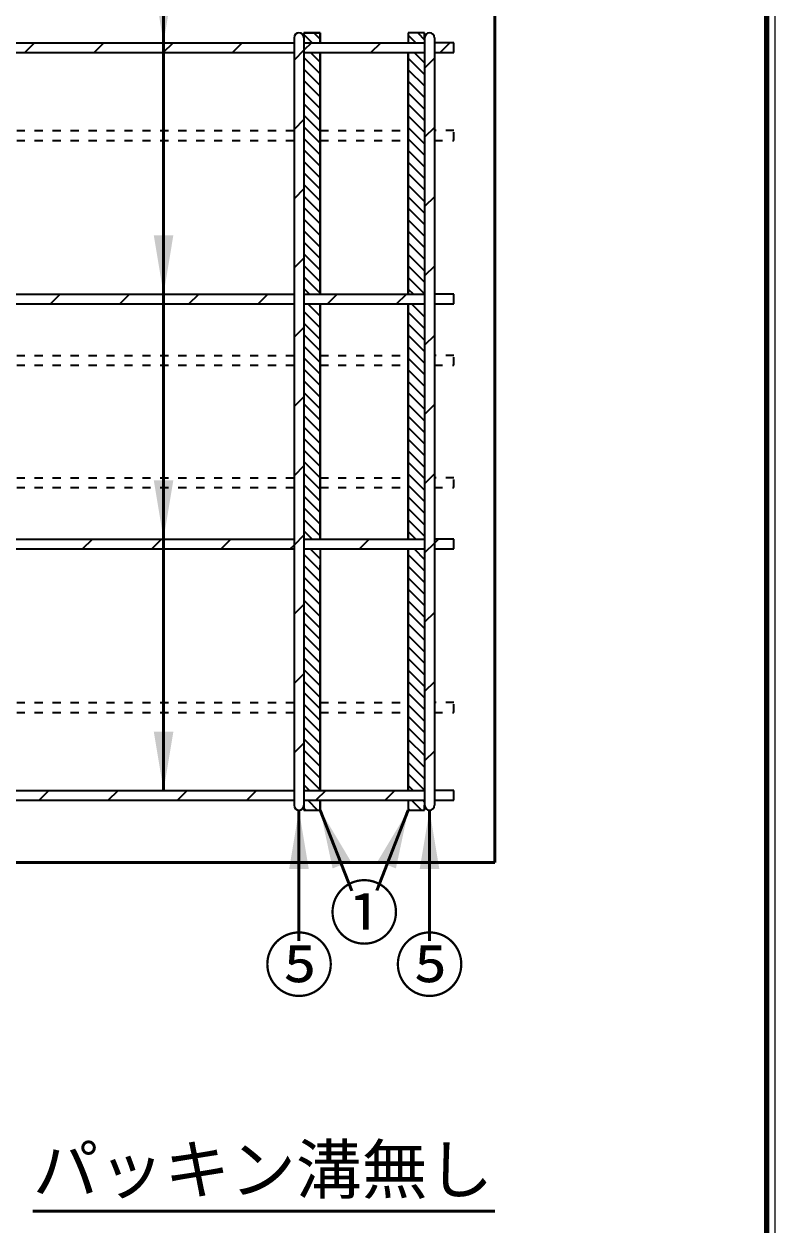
# Model space of a CAD drawing. Units: millimetres, scale not verified. Extents: x 100 to 4105, y 100 to 2870.
# Drawn here: x 3645 to 4105, y 1759 to 2494 of the extents above; entities that cross this region are included whole.
import ezdxf
from ezdxf.enums import TextEntityAlignment as Align

# ---------------------------------------------------------------- set-up
doc = ezdxf.new("R2010")
doc.units = ezdxf.units.MM
doc.header["$LTSCALE"] = 5
doc.linetypes.add('USER1', pattern=[2.2, 1, -1.2])
doc.layers.add('V-nasSTD', color=7, linetype='Continuous', lineweight=35)
doc.styles.add('ＭＳ ゴシック', font='')
doc.styles.get('ＭＳ ゴシック').set_extended_font_data('MS Gothic')

msp = doc.modelspace()

# ---------------------------------------------------------------- hatches: boundary and pattern name
at = {"layer": 'V-nasSTD'}
for points in [[(3736.262, 2518.66), (3730.262, 2482.66), (3724.262, 2518.66)], [(3736.262, 2364.66), (3730.262, 2328.66), (3724.262, 2364.66)], [(3736.262, 2214.66), (3730.262, 2178.66), (3724.262, 2214.66)], [(3736.262, 2060.66), (3730.262, 2024.66), (3724.262, 2060.66)], [(3819.262, 1976.66), (3813.262, 2012.66), (3807.262, 1976.66)], [(3839.434, 1979.156), (3833.85, 1976.961), (3826.262, 2012.66), (3845.018, 1981.351)], [(3861.507, 1981.351), (3880.262, 2012.66), (3872.675, 1976.961), (3867.091, 1979.156)], [(3899.262, 1976.66), (3893.262, 2012.66), (3887.262, 1976.66)]]:
    msp.add_hatch(color=256, dxfattribs=at).paths.add_polyline_path(points)

# ---------------------------------------------------------------- linework, layer by layer
at = {"layer": 'V-nasSTD', "lineweight": 100}
msp.add_line((4100, 105), (4100, 2865), dxfattribs=at)
at = {"layer": 'V-nasSTD', "lineweight": 50}
for p, q in [((3730.262, 2559.66), (3730.262, 2024.66)), ((3933.262, 1980.66), (3933.262, 2520.66)), ((3813.262, 1932.66), (3813.262, 2012.66)), ((3845.668, 1963.297), (3826.262, 2012.66)), ((3860.903, 1963.413), (3880.262, 2012.66)), ((3893.262, 1932.66), (3893.262, 2012.66)), ((1933.262, 1980.66), (3933.262, 1980.66)), ((3650.055, 1767.069), (3933.262, 1767.069))]:
    msp.add_line(p, q, dxfattribs=at)
at = {"layer": 'V-nasSTD'}
for p, q in [((3816.262, 2488.66), (3826.262, 2488.66)), ((3816.262, 2488.66), (3816.262, 2485.651)), ((3826.262, 2488.66), (3816.262, 2488.66)), ((3816.262, 2487.709), (3821.312, 2482.66)), ((3822.383, 2488.66), (3826.262, 2484.78)), ((3826.262, 2488.66), (3826.262, 2482.66)), ((3826.262, 2482.66), (3826.262, 2488.66)), ((3890.262, 2488.66), (3880.262, 2488.66)), ((3880.262, 2488.66), (3880.262, 2482.66)), ((3880.262, 2488.66), (3880.262, 2482.66)), ((3890.262, 2488.66), (3880.262, 2488.66)), ((3880.262, 2487.349), (3884.952, 2482.66)), ((3886.023, 2488.66), (3890.262, 2484.42)), ((3890.262, 2485.651), (3890.262, 2488.66)), ((3531.262, 2482.66), (3810.262, 2482.66)), ((3645.234, 2476.66), (3651.234, 2482.66)), ((3687.66, 2476.66), (3693.66, 2482.66)), ((3730.086, 2476.66), (3736.086, 2482.66)), ((3772.513, 2476.66), (3778.513, 2482.66)), ((3810.262, 2485.66), (3810.262, 2015.66)), ((3816.262, 2485.651), (3816.262, 2015.651)), ((3816.262, 2482.66), (3890.262, 2482.66)), ((3820.939, 2482.66), (3816.262, 2477.983)), ((3857.366, 2476.66), (3863.366, 2482.66)), ((3890.262, 2485.651), (3890.262, 2015.651)), ((3896.262, 2485.66), (3896.262, 2015.66)), ((3908.262, 2482.66), (3896.262, 2482.66)), ((3905.792, 2482.66), (3899.792, 2476.66)), ((3908.262, 2476.66), (3908.262, 2482.66)), ((3531.262, 2476.66), (3810.262, 2476.66)), ((3816.262, 2477.983), (3810.262, 2471.983)), ((3816.262, 2476.66), (3890.262, 2476.66)), ((3816.262, 2473.567), (3826.262, 2463.567)), ((3820.241, 2476.66), (3826.262, 2470.638)), ((3826.262, 2476.66), (3826.262, 2328.66)), ((3826.262, 2428.836), (3826.262, 2476.66)), ((3880.262, 2328.66), (3880.262, 2476.66)), ((3880.262, 2476.66), (3880.262, 2428.836)), ((3880.262, 2473.207), (3890.262, 2463.207)), ((3883.88, 2476.66), (3890.262, 2470.278)), ((3896.262, 2473.13), (3890.262, 2467.13)), ((3896.262, 2476.66), (3908.262, 2476.66)), ((3816.262, 2466.496), (3826.262, 2456.496)), ((3880.262, 2466.136), (3890.262, 2456.136)), ((3816.262, 2459.425), (3826.262, 2449.425)), ((3880.262, 2459.065), (3890.262, 2449.065)), ((3816.262, 2452.354), (3826.262, 2442.354)), ((3880.262, 2451.993), (3890.262, 2441.993)), ((3816.262, 2445.283), (3826.262, 2435.283)), ((3880.262, 2444.922), (3890.262, 2434.922)), ((3816.262, 2435.557), (3810.262, 2429.557)), ((3816.262, 2438.212), (3826.262, 2428.212)), ((3880.262, 2437.851), (3890.262, 2427.851)), ((3816.262, 2431.141), (3826.262, 2421.141)), ((3826.262, 2422.836), (3826.262, 2428.836)), ((3880.262, 2430.78), (3890.262, 2420.78)), ((3880.262, 2428.836), (3880.262, 2422.836)), ((3896.262, 2430.704), (3890.262, 2424.704)), ((3816.262, 2424.07), (3826.262, 2414.07)), ((3826.262, 2328.66), (3826.262, 2422.836)), ((3880.262, 2423.709), (3890.262, 2413.709)), ((3880.262, 2422.836), (3880.262, 2328.66)), ((3816.262, 2416.999), (3826.262, 2406.999)), ((3880.262, 2416.638), (3890.262, 2406.638)), ((3816.262, 2409.927), (3826.262, 2399.927)), ((3880.262, 2409.567), (3890.262, 2399.567)), ((3816.262, 2402.856), (3826.262, 2392.856)), ((3880.262, 2402.496), (3890.262, 2392.496)), ((3816.262, 2393.13), (3810.262, 2387.13)), ((3816.262, 2395.785), (3826.262, 2385.785)), ((3880.262, 2395.425), (3890.262, 2385.425)), ((3816.262, 2388.714), (3826.262, 2378.714)), ((3880.262, 2388.354), (3890.262, 2378.354)), ((3896.262, 2388.277), (3890.262, 2382.277)), ((3816.262, 2381.643), (3826.262, 2371.643)), ((3880.262, 2381.283), (3890.262, 2371.283)), ((3816.262, 2374.572), (3826.262, 2364.572)), ((3880.262, 2374.212), (3890.262, 2364.212)), ((3816.262, 2367.501), (3826.262, 2357.501)), ((3880.262, 2367.141), (3890.262, 2357.141)), ((3816.262, 2360.43), (3826.262, 2350.43)), ((3880.262, 2360.07), (3890.262, 2350.07)), ((3816.262, 2350.704), (3810.262, 2344.704)), ((3816.262, 2353.359), (3826.262, 2343.359)), ((3816.262, 2346.288), (3826.262, 2336.288)), ((3880.262, 2352.999), (3890.262, 2342.999)), ((3816.262, 2339.217), (3826.262, 2329.217)), ((3880.262, 2345.927), (3890.262, 2335.927)), ((3896.262, 2345.851), (3890.262, 2339.851)), ((3816.262, 2332.146), (3819.748, 2328.66)), ((3880.262, 2338.856), (3890.262, 2328.856)), ((3880.262, 2331.785), (3883.388, 2328.66)), ((3531.262, 2328.66), (3810.262, 2328.66)), ((3660.939, 2322.66), (3666.939, 2328.66)), ((3703.366, 2322.66), (3709.366, 2328.66)), ((3745.792, 2322.66), (3751.792, 2328.66)), ((3788.218, 2322.66), (3794.218, 2328.66)), ((3816.262, 2328.66), (3890.262, 2328.66)), ((3830.645, 2322.66), (3836.645, 2328.66)), ((3873.071, 2322.66), (3879.071, 2328.66)), ((3908.262, 2328.66), (3896.262, 2328.66)), ((3908.262, 2322.66), (3908.262, 2328.66)), ((3531.262, 2322.66), (3810.262, 2322.66)), ((3816.262, 2322.66), (3890.262, 2322.66)), ((3816.503, 2322.66), (3816.262, 2322.42)), ((3816.262, 2318.004), (3826.262, 2308.004)), ((3818.677, 2322.66), (3826.262, 2315.075)), ((3825.748, 2322.66), (3826.262, 2322.146)), ((3826.262, 2322.66), (3826.262, 2178.66)), ((3826.262, 2291.16), (3826.262, 2322.66)), ((3880.262, 2178.66), (3880.262, 2322.66)), ((3880.262, 2322.66), (3880.262, 2291.16)), ((3880.262, 2317.643), (3890.262, 2307.643)), ((3882.317, 2322.66), (3890.262, 2314.714)), ((3896.262, 2322.66), (3908.262, 2322.66)), ((3816.262, 2310.933), (3826.262, 2300.933)), ((3880.262, 2310.572), (3890.262, 2300.572)), ((3816.262, 2308.277), (3810.262, 2302.277)), ((3816.262, 2303.861), (3826.262, 2293.861)), ((3880.262, 2303.501), (3890.262, 2293.501)), ((3896.262, 2303.425), (3890.262, 2297.425)), ((3816.262, 2296.79), (3826.262, 2286.79)), ((3880.262, 2296.43), (3890.262, 2286.43)), ((3816.262, 2289.719), (3826.262, 2279.719)), ((3826.262, 2285.16), (3826.262, 2291.16)), ((3880.262, 2291.16), (3880.262, 2285.16)), ((3880.262, 2289.359), (3890.262, 2279.359)), ((3816.262, 2282.648), (3826.262, 2272.648)), ((3826.262, 2216.16), (3826.262, 2285.16)), ((3880.262, 2285.16), (3880.262, 2216.16)), ((3880.262, 2282.288), (3890.262, 2272.288)), ((3816.262, 2275.577), (3826.262, 2265.577)), ((3880.262, 2275.217), (3890.262, 2265.217)), ((3816.262, 2265.851), (3810.262, 2259.851)), ((3816.262, 2268.506), (3826.262, 2258.506)), ((3880.262, 2268.146), (3890.262, 2258.146)), ((3816.262, 2261.435), (3826.262, 2251.435)), ((3880.262, 2261.075), (3890.262, 2251.075)), ((3896.262, 2260.998), (3890.262, 2254.998)), ((3816.262, 2254.364), (3826.262, 2244.364)), ((3880.262, 2254.004), (3890.262, 2244.004)), ((3816.262, 2247.293), (3826.262, 2237.293)), ((3880.262, 2246.933), (3890.262, 2236.933)), ((3816.262, 2240.222), (3826.262, 2230.222)), ((3880.262, 2239.861), (3890.262, 2229.861)), ((3816.262, 2233.151), (3826.262, 2223.151)), ((3880.262, 2232.79), (3890.262, 2222.79)), ((3816.262, 2223.425), (3810.262, 2217.425)), ((3816.262, 2226.08), (3826.262, 2216.08)), ((3880.262, 2225.719), (3890.262, 2215.719)), ((3816.262, 2219.009), (3826.262, 2209.009)), ((3826.262, 2210.16), (3826.262, 2216.16)), ((3880.262, 2218.648), (3890.262, 2208.648)), ((3880.262, 2216.16), (3880.262, 2210.16)), ((3896.262, 2218.572), (3890.262, 2212.572)), ((3816.262, 2211.938), (3826.262, 2201.938)), ((3826.262, 2178.66), (3826.262, 2210.16)), ((3880.262, 2211.577), (3890.262, 2201.577)), ((3880.262, 2210.16), (3880.262, 2178.66)), ((3816.262, 2204.867), (3826.262, 2194.867)), ((3880.262, 2204.506), (3890.262, 2194.506)), ((3816.262, 2197.795), (3826.262, 2187.795)), ((3880.262, 2197.435), (3890.262, 2187.435)), ((3816.262, 2190.724), (3826.262, 2180.724)), ((3880.262, 2190.364), (3890.262, 2180.364)), ((3531.262, 2178.66), (3810.262, 2178.66)), ((3680.645, 2172.66), (3686.645, 2178.66)), ((3723.071, 2172.66), (3729.071, 2178.66)), ((3765.498, 2172.66), (3771.498, 2178.66)), ((3816.262, 2180.998), (3810.262, 2174.998)), ((3816.262, 2183.653), (3821.256, 2178.66)), ((3816.262, 2178.66), (3890.262, 2178.66)), ((3816.262, 2178.66), (3826.262, 2178.66)), ((3850.35, 2172.66), (3856.35, 2178.66)), ((3880.262, 2183.293), (3884.896, 2178.66)), ((3908.262, 2178.66), (3896.262, 2178.66)), ((3898.777, 2178.66), (3896.262, 2176.145)), ((3908.262, 2172.66), (3908.262, 2178.66)), ((3531.262, 2172.66), (3810.262, 2172.66)), ((3807.924, 2172.66), (3810.262, 2174.998)), ((3816.262, 2172.66), (3890.262, 2172.66)), ((3820.185, 2172.66), (3826.262, 2166.582)), ((3826.262, 2172.66), (3826.262, 2024.66)), ((3880.262, 2024.66), (3880.262, 2172.66)), ((3880.262, 2172.66), (3880.262, 2078.483)), ((3883.825, 2172.66), (3890.262, 2166.222)), ((3896.262, 2176.145), (3890.262, 2170.145)), ((3896.262, 2172.66), (3908.262, 2172.66)), ((3816.262, 2169.511), (3826.262, 2159.511)), ((3816.262, 2162.44), (3826.262, 2152.44)), ((3826.262, 2078.483), (3826.262, 2162.714)), ((3880.262, 2169.151), (3890.262, 2159.151)), ((3816.262, 2155.369), (3826.262, 2145.369)), ((3880.262, 2162.08), (3890.262, 2152.08)), ((3816.262, 2148.298), (3826.262, 2138.298)), ((3880.262, 2155.009), (3890.262, 2145.009)), ((3880.262, 2147.938), (3890.262, 2137.938)), ((3816.262, 2141.227), (3826.262, 2131.227)), ((3880.262, 2140.867), (3890.262, 2130.867)), ((3816.262, 2138.572), (3810.262, 2132.572)), ((3816.262, 2134.156), (3826.262, 2124.156)), ((3880.262, 2133.795), (3890.262, 2123.795)), ((3896.262, 2133.719), (3890.262, 2127.719)), ((3816.262, 2127.085), (3826.262, 2117.085)), ((3880.262, 2126.724), (3890.262, 2116.724)), ((3816.262, 2120.014), (3826.262, 2110.014)), ((3880.262, 2119.653), (3890.262, 2109.653)), ((3816.262, 2112.943), (3826.262, 2102.943)), ((3880.262, 2112.582), (3890.262, 2102.582)), ((3816.262, 2105.872), (3826.262, 2095.872)), ((3880.262, 2105.511), (3890.262, 2095.511)), ((3816.262, 2098.8), (3826.262, 2088.8)), ((3880.262, 2098.44), (3890.262, 2088.44)), ((3816.262, 2096.145), (3810.262, 2090.145)), ((3816.262, 2091.729), (3826.262, 2081.729)), ((3880.262, 2091.369), (3890.262, 2081.369)), ((3896.262, 2091.293), (3890.262, 2085.293)), ((3816.262, 2084.658), (3826.262, 2074.658)), ((3880.262, 2084.298), (3890.262, 2074.298)), ((3816.262, 2077.587), (3826.262, 2067.587)), ((3826.262, 2072.483), (3826.262, 2078.483)), ((3880.262, 2078.483), (3880.262, 2072.483)), ((3880.262, 2077.227), (3890.262, 2067.227)), ((3816.262, 2070.516), (3826.262, 2060.516)), ((3826.262, 2024.66), (3826.262, 2072.483)), ((3880.262, 2072.483), (3880.262, 2024.66)), ((3880.262, 2070.156), (3890.262, 2060.156)), ((3816.262, 2063.445), (3826.262, 2053.445)), ((3880.262, 2063.085), (3890.262, 2053.085)), ((3816.262, 2053.719), (3810.262, 2047.719)), ((3816.262, 2056.374), (3826.262, 2046.374)), ((3880.262, 2056.014), (3890.262, 2046.014)), ((3816.262, 2049.303), (3826.262, 2039.303)), ((3880.262, 2048.943), (3890.262, 2038.943)), ((3896.262, 2048.866), (3890.262, 2042.866)), ((3816.262, 2042.232), (3826.262, 2032.232)), ((3880.262, 2041.872), (3890.262, 2031.872)), ((3816.262, 2035.161), (3826.262, 2025.161)), ((3880.262, 2034.8), (3890.262, 2024.8)), ((3531.262, 2024.66), (3810.262, 2024.66)), ((3653.924, 2018.66), (3659.924, 2024.66)), ((3696.35, 2018.66), (3702.35, 2024.66)), ((3738.777, 2018.66), (3744.777, 2024.66)), ((3781.203, 2018.66), (3787.203, 2024.66)), ((3816.262, 2028.09), (3819.693, 2024.66)), ((3816.262, 2024.66), (3890.262, 2024.66)), ((3829.63, 2024.66), (3823.63, 2018.66)), ((3866.056, 2018.66), (3872.056, 2024.66)), ((3880.262, 2027.729), (3883.332, 2024.66)), ((3908.262, 2024.66), (3896.262, 2024.66)), ((3908.262, 2018.66), (3908.262, 2024.66)), ((3531.262, 2018.66), (3810.262, 2018.66)), ((3816.262, 2018.66), (3890.262, 2018.66)), ((3816.559, 2018.66), (3816.262, 2018.364)), ((3816.262, 2015.651), (3816.262, 2012.66)), ((3818.621, 2018.66), (3824.621, 2012.66)), ((3825.693, 2018.66), (3826.262, 2018.09)), ((3826.262, 2018.66), (3826.262, 2012.66)), ((3826.262, 2012.66), (3826.262, 2018.66)), ((3880.262, 2018.66), (3880.262, 2012.66)), ((3880.262, 2018.66), (3880.262, 2012.66)), ((3882.261, 2018.66), (3888.261, 2012.66)), ((3889.332, 2018.66), (3890.262, 2017.729)), ((3890.262, 2012.66), (3890.262, 2015.651)), ((3896.262, 2018.66), (3908.262, 2018.66)), ((3816.262, 2013.948), (3817.55, 2012.66)), ((3816.262, 2012.66), (3826.262, 2012.66)), ((3816.262, 2012.66), (3826.262, 2012.66)), ((3880.262, 2013.587), (3881.19, 2012.66)), ((3880.262, 2012.66), (3890.262, 2012.66)), ((3880.262, 2012.66), (3890.262, 2012.66))]:
    msp.add_line(p, q, dxfattribs=at)
at = {"layer": 'V-nasSTD', "linetype": 'USER1'}
for p, q in [((3541.262, 2428.836), (3810.262, 2428.836)), ((3826.262, 2428.836), (3880.262, 2428.836)), ((3908.262, 2428.836), (3896.262, 2428.836)), ((3908.262, 2422.836), (3908.262, 2428.836)), ((3541.262, 2422.836), (3810.262, 2422.836)), ((3826.262, 2422.836), (3880.262, 2422.836)), ((3896.262, 2422.836), (3908.262, 2422.836)), ((3541.262, 2291.16), (3810.262, 2291.16)), ((3826.262, 2291.16), (3880.262, 2291.16)), ((3908.262, 2291.16), (3896.262, 2291.16)), ((3908.262, 2285.16), (3908.262, 2291.16)), ((3541.262, 2285.16), (3810.262, 2285.16)), ((3826.262, 2285.16), (3880.262, 2285.16)), ((3896.262, 2285.16), (3908.262, 2285.16)), ((3541.262, 2216.16), (3810.262, 2216.16)), ((3826.262, 2216.16), (3880.262, 2216.16)), ((3908.262, 2216.16), (3896.262, 2216.16)), ((3908.262, 2210.16), (3908.262, 2216.16)), ((3541.262, 2210.16), (3810.262, 2210.16)), ((3826.262, 2210.16), (3880.262, 2210.16)), ((3896.262, 2210.16), (3908.262, 2210.16)), ((3541.262, 2078.483), (3810.262, 2078.483)), ((3826.262, 2078.483), (3880.262, 2078.483)), ((3908.262, 2078.483), (3896.262, 2078.483)), ((3908.262, 2072.483), (3908.262, 2078.483)), ((3541.262, 2072.483), (3810.262, 2072.483)), ((3826.262, 2072.483), (3880.262, 2072.483)), ((3896.262, 2072.483), (3908.262, 2072.483))]:
    msp.add_line(p, q, dxfattribs=at)
at = {"layer": 'V-nasSTD', "lineweight": 13}
msp.add_lwpolyline([(100, 100), (100, 2870), (4105, 2870), (4105, 100)], close=True, dxfattribs=at)
at = {"layer": 'V-nasSTD'}
for centre, start, end in [((3813.262, 2485.66), 0, 180), ((3893.262, 2485.66), 0, 180), ((3813.262, 2015.66), 180, 0), ((3893.262, 2015.66), 180, 0)]:
    msp.add_arc(centre, 3, start, end, dxfattribs=at)

# ---------------------------------------------------------------- texts
at = {"layer": 'V-nasSTD', "style": 'ＭＳ ゴシック'}
for s, height, p in [('①', 31.67, (3831.662, 1965.579)), ('⑤', 31.67, (3791.699, 1933.56)), ('⑤', 31.67, (3871.699, 1933.56)), ('パッキン溝無し', 29.56, (3650.055, 1807.389))]:
    msp.add_text(s, height=height, dxfattribs=at).set_placement(p, align=Align.TOP_LEFT)

doc.saveas('drawing.dxf')
